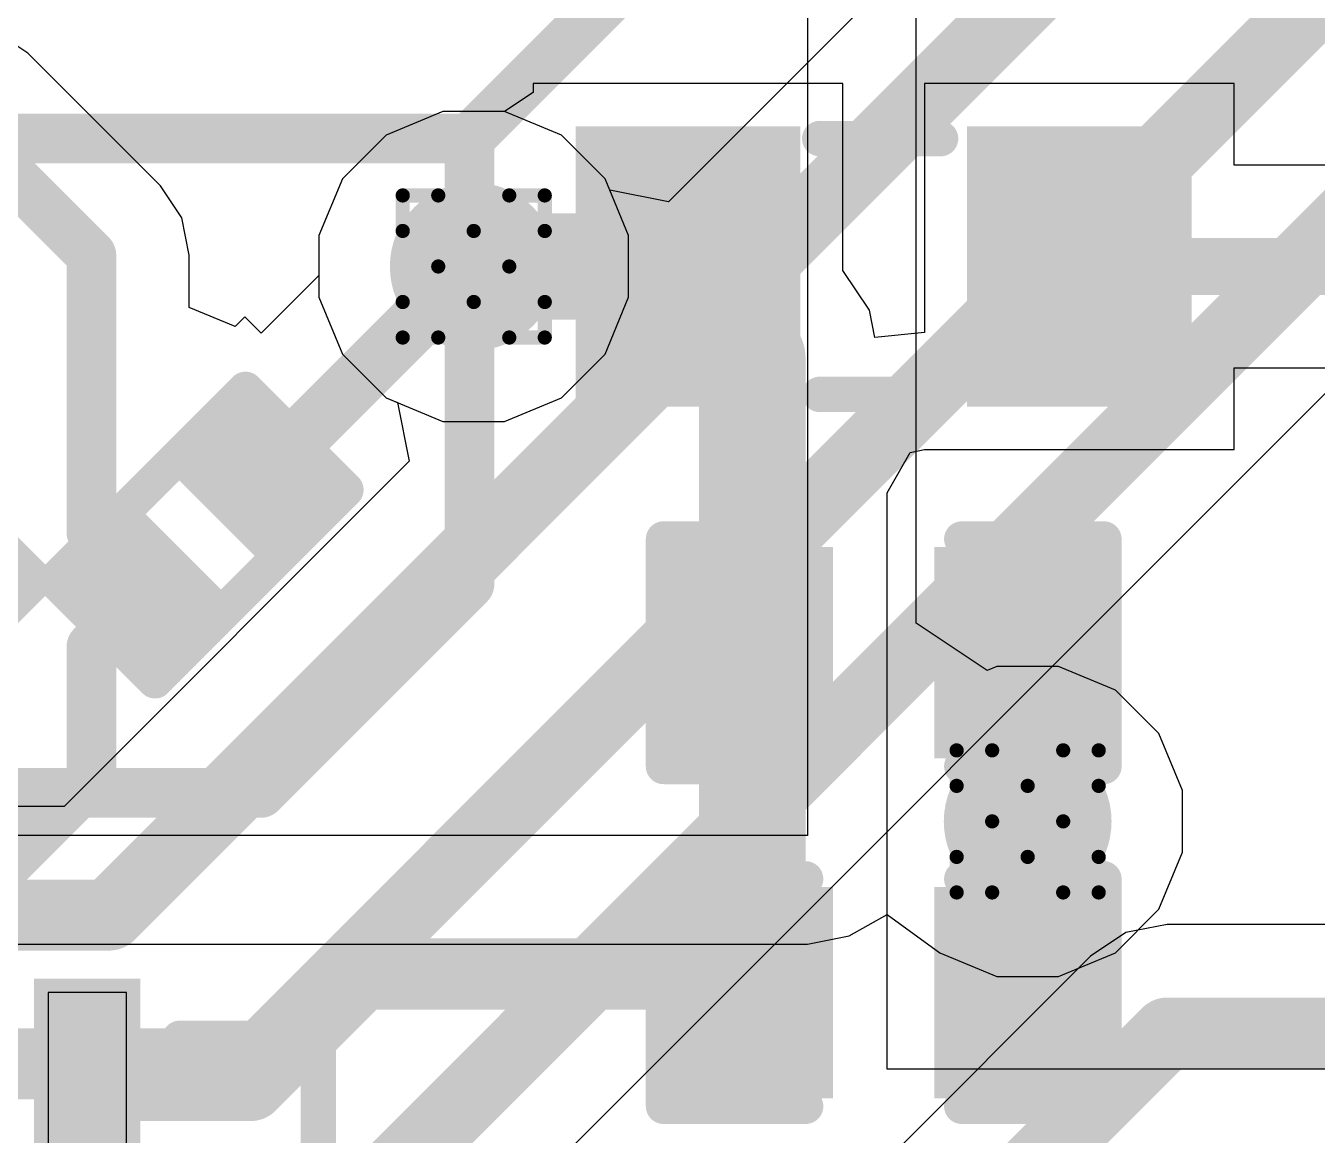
# Model space of a CAD drawing. Header units: inches. Extents: x -11 to 5379, y 0 to 5429.
# Drawn here: x 198.982 to 203.6, y 70.709 to 74.676 of the extents above; entities that cross this region are included whole.
import ezdxf

# ---------------------------------------------------------------- set-up
doc = ezdxf.new("R2010")
doc.units = ezdxf.units.IN
for name, color, linetype in [('Bottom Layer', 5, 'Continuous'), ('Drill Drawing', 1, 'Continuous'), ('GND', 16, 'Continuous'), ('PWR', 76, 'Continuous'), ('Top Layer', 1, 'Continuous'), ('Top Overlay', 2, 'Continuous'), ('Top Paste', 8, 'Continuous'), ('Top Solder', 216, 'Continuous'), ('Via Holes', 16, 'Continuous')]:
    doc.layers.add(name, color=color, linetype=linetype)

# ---------------------------------------------------------------- blocks, each defined once
blk = doc.blocks.new('24_QFN__4_4__105')
at = {"layer": 'Top Layer'}
blk.add_hatch(color=1, dxfattribs=at).paths.add_polyline_path([(1.3899, 2.24), (1.3899, 1.575), (1.1099, 1.575), (1.1099, 2.24)])
at = {"layer": 'Top Solder'}
blk.add_hatch(color=216, dxfattribs=at).paths.add_polyline_path([(1.44, 2.2901), (1.44, 1.525), (1.0599, 1.525), (1.0599, 2.2901)])
at = {"layer": 'Top Overlay'}
for points in [[(1.5805, 2.0762, 0.127, 0.127, 0), (2.0762, 2.0762, 0.127, 0.127, 0)], [(2.0762, 1.5805, 0.127, 0.127, 0), (2.0762, 2.0762, 0.127, 0.127, 0)]]:
    blk.add_lwpolyline(points, format="xyseb", dxfattribs=at)
for points in [[(1.5487, 2.0762, 0.0635, 0.0635, 1), (1.6122, 2.0762, 0.0635, 0.0635, 1)], [(2.0444, 2.0762, 0.0635, 0.0635, 1), (2.1079, 2.0762, 0.0635, 0.0635, 1)], [(2.0444, 2.0762, 0.0635, 0.0635, 1), (2.1079, 2.0762, 0.0635, 0.0635, 1)]]:
    blk.add_lwpolyline(points, format="xyseb", close=True, dxfattribs=at)
at = {"layer": 'Top Paste'}
for p, q in [((1.39, 2.24), (1.11, 2.24)), ((1.11, 2.24), (1.11, 1.575)), ((1.39, 1.575), (1.39, 2.24))]:
    blk.add_line(p, q, dxfattribs=at)
blk = doc.blocks.new('R___0201_348')
at = {"layer": 'Top Layer'}
for points in [[(-0.41, 0.185), (-0.14, 0.185), (-0.14, -0.185), (-0.41, -0.185)], [(0.14, 0.185), (0.41, 0.185), (0.41, -0.185), (0.14, -0.185)]]:
    blk.add_hatch(color=1, dxfattribs=at).paths.add_polyline_path(points)
at = {"layer": 'Top Paste'}
for points in [[(-0.41, 0.185), (-0.14, 0.185), (-0.14, -0.185), (-0.41, -0.185)], [(0.14, 0.185), (0.41, 0.185), (0.41, -0.185), (0.14, -0.185)]]:
    blk.add_hatch(color=8, dxfattribs=at).paths.add_polyline_path(points)
at = {"layer": 'Top Solder'}
for points in [[(-0.465, 0.24), (-0.085, 0.24), (-0.085, -0.24), (-0.465, -0.24)], [(0.085, 0.24), (0.465, 0.24), (0.465, -0.24), (0.085, -0.24)]]:
    blk.add_hatch(color=216, dxfattribs=at).paths.add_polyline_path(points)
at = {"layer": 'Top Overlay'}
for points in [[(-0.4826, 0.254, 0.127, 0.127, 0), (-0.4826, -0.254, 0.127, 0.127, 0)], [(0.4826, 0.254, 0.127, 0.127, 0), (-0.4826, 0.254, 0.127, 0.127, 0)], [(0.4826, 0.254, 0.127, 0.127, 0), (0.4826, -0.254, 0.127, 0.127, 0)], [(0.4826, -0.254, 0.127, 0.127, 0), (-0.4826, -0.254, 0.127, 0.127, 0)]]:
    blk.add_lwpolyline(points, format="xyseb", dxfattribs=at)
for points in [[(-0.5143, 0.254, 0.0635, 0.0635, 1), (-0.4508, 0.254, 0.0635, 0.0635, 1)], [(-0.5143, 0.254, 0.0635, 0.0635, 1), (-0.4508, 0.254, 0.0635, 0.0635, 1)], [(0.4508, 0.254, 0.0635, 0.0635, 1), (0.5143, 0.254, 0.0635, 0.0635, 1)], [(0.4508, 0.254, 0.0635, 0.0635, 1), (0.5143, 0.254, 0.0635, 0.0635, 1)], [(-0.5143, -0.254, 0.0635, 0.0635, 1), (-0.4508, -0.254, 0.0635, 0.0635, 1)], [(-0.5143, -0.254, 0.0635, 0.0635, 1), (-0.4508, -0.254, 0.0635, 0.0635, 1)], [(0.4508, -0.254, 0.0635, 0.0635, 1), (0.5143, -0.254, 0.0635, 0.0635, 1)], [(0.4508, -0.254, 0.0635, 0.0635, 1), (0.5143, -0.254, 0.0635, 0.0635, 1)]]:
    blk.add_lwpolyline(points, format="xyseb", close=True, dxfattribs=at)
blk = doc.blocks.new('R___0201_349')
at = {"layer": 'Top Layer'}
for points in [[(-0.41, 0.185), (-0.14, 0.185), (-0.14, -0.185), (-0.41, -0.185)], [(0.14, 0.185), (0.41, 0.185), (0.41, -0.185), (0.14, -0.185)]]:
    blk.add_hatch(color=1, dxfattribs=at).paths.add_polyline_path(points)
at = {"layer": 'Top Paste'}
for points in [[(-0.41, 0.185), (-0.14, 0.185), (-0.14, -0.185), (-0.41, -0.185)], [(0.14, 0.185), (0.41, 0.185), (0.41, -0.185), (0.14, -0.185)]]:
    blk.add_hatch(color=8, dxfattribs=at).paths.add_polyline_path(points)
at = {"layer": 'Top Solder'}
for points in [[(-0.465, 0.24), (-0.085, 0.24), (-0.085, -0.24), (-0.465, -0.24)], [(0.085, 0.24), (0.465, 0.24), (0.465, -0.24), (0.085, -0.24)]]:
    blk.add_hatch(color=216, dxfattribs=at).paths.add_polyline_path(points)
at = {"layer": 'Top Overlay'}
for points in [[(-0.4826, 0.254, 0.127, 0.127, 0), (-0.4826, -0.254, 0.127, 0.127, 0)], [(-0.4826, 0.254, 0.127, 0.127, 0), (0.4826, 0.254, 0.127, 0.127, 0)], [(0.4826, 0.254, 0.127, 0.127, 0), (0.4826, -0.254, 0.127, 0.127, 0)], [(-0.4826, -0.254, 0.127, 0.127, 0), (0.4826, -0.254, 0.127, 0.127, 0)]]:
    blk.add_lwpolyline(points, format="xyseb", dxfattribs=at)
for points in [[(-0.5143, 0.254, 0.0635, 0.0635, 1), (-0.4508, 0.254, 0.0635, 0.0635, 1)], [(-0.5143, 0.254, 0.0635, 0.0635, 1), (-0.4508, 0.254, 0.0635, 0.0635, 1)], [(0.4508, 0.254, 0.0635, 0.0635, 1), (0.5143, 0.254, 0.0635, 0.0635, 1)], [(0.4508, 0.254, 0.0635, 0.0635, 1), (0.5143, 0.254, 0.0635, 0.0635, 1)], [(-0.5143, -0.254, 0.0635, 0.0635, 1), (-0.4508, -0.254, 0.0635, 0.0635, 1)], [(-0.5143, -0.254, 0.0635, 0.0635, 1), (-0.4508, -0.254, 0.0635, 0.0635, 1)], [(0.4508, -0.254, 0.0635, 0.0635, 1), (0.5143, -0.254, 0.0635, 0.0635, 1)], [(0.4508, -0.254, 0.0635, 0.0635, 1), (0.5143, -0.254, 0.0635, 0.0635, 1)]]:
    blk.add_lwpolyline(points, format="xyseb", close=True, dxfattribs=at)
blk = doc.blocks.new('IND_0603__1608_M_______527')
at = {"layer": 'Top Layer'}
for points in [[(-1, 0.4), (-0.4, 0.4), (-0.4, -0.4), (-1, -0.4)], [(0.4, 0.4), (1, 0.4), (1, -0.4), (0.4, -0.4)]]:
    blk.add_hatch(color=1, dxfattribs=at).paths.add_polyline_path(points)
at = {"layer": 'Top Paste'}
for points in [[(-1, 0.4), (-0.4, 0.4), (-0.4, -0.4), (-1, -0.4)], [(0.4, 0.4), (1, 0.4), (1, -0.4), (0.4, -0.4)]]:
    blk.add_hatch(color=8, dxfattribs=at).paths.add_polyline_path(points)
at = {"layer": 'Top Solder'}
for points in [[(-1.1016, 0.5016), (-0.2984, 0.5016), (-0.2984, -0.5016), (-1.1016, -0.5016)], [(0.2984, 0.5016), (1.1016, 0.5016), (1.1016, -0.5016), (0.2984, -0.5016)]]:
    blk.add_hatch(color=216, dxfattribs=at).paths.add_polyline_path(points)
at = {"layer": 'Top Overlay'}
for points in [[(0.2286, 0.4572, 0.127, 0.127, 0), (-0.2032, 0.4572, 0.127, 0.127, 0)], [(0.2286, -0.4572, 0.127, 0.127, 0), (-0.2032, -0.4572, 0.127, 0.127, 0)]]:
    blk.add_lwpolyline(points, format="xyseb", dxfattribs=at)
for points in [[(-0.2349, 0.4572, 0.0635, 0.0635, 1), (-0.1714, 0.4572, 0.0635, 0.0635, 1)], [(0.1968, 0.4572, 0.0635, 0.0635, 1), (0.2604, 0.4572, 0.0635, 0.0635, 1)], [(-0.2349, -0.4572, 0.0635, 0.0635, 1), (-0.1714, -0.4572, 0.0635, 0.0635, 1)], [(0.1968, -0.4572, 0.0635, 0.0635, 1), (0.2604, -0.4572, 0.0635, 0.0635, 1)]]:
    blk.add_lwpolyline(points, format="xyseb", close=True, dxfattribs=at)
blk = doc.blocks.new('C___0402_670')
at = {"layer": 'Top Layer'}
for points in [[(-0.6985, -0.3175), (-0.6985, 0.3175), (-0.2413, 0.3175), (-0.2413, -0.3175)], [(0.2413, -0.3175), (0.2413, 0.3175), (0.6985, 0.3175), (0.6985, -0.3175)]]:
    blk.add_hatch(color=1, dxfattribs=at).paths.add_polyline_path(points)
at = {"layer": 'Top Paste'}
for points in [[(-0.6985, -0.3175), (-0.6985, 0.3175), (-0.2413, 0.3175), (-0.2413, -0.3175)], [(0.2413, -0.3175), (0.2413, 0.3175), (0.6985, 0.3175), (0.6985, -0.3175)]]:
    blk.add_hatch(color=8, dxfattribs=at).paths.add_polyline_path(points)
at = {"layer": 'Top Solder'}
for points in [[(-0.7585, -0.3775), (-0.7585, 0.3775), (-0.1813, 0.3775), (-0.1813, -0.3775)], [(0.1813, -0.3775), (0.1813, 0.3775), (0.7585, 0.3775), (0.7585, -0.3775)]]:
    blk.add_hatch(color=216, dxfattribs=at).paths.add_polyline_path(points)
at = {"layer": 'Top Overlay'}
for points in [[(-0.7874, 0.4064, 0.127, 0.127, 0), (-0.7874, -0.4064, 0.127, 0.127, 0)], [(-0.2794, 0.4064, 0.127, 0.127, 0), (-0.7874, 0.4064, 0.127, 0.127, 0)], [(0.7874, 0.4064, 0.127, 0.127, 0), (0.2794, 0.4064, 0.127, 0.127, 0)], [(0.7874, 0.4064, 0.127, 0.127, 0), (0.7874, -0.4064, 0.127, 0.127, 0)], [(-0.2794, -0.4064, 0.127, 0.127, 0), (-0.7874, -0.4064, 0.127, 0.127, 0)], [(0.7874, -0.4064, 0.127, 0.127, 0), (0.2794, -0.4064, 0.127, 0.127, 0)]]:
    blk.add_lwpolyline(points, format="xyseb", dxfattribs=at)
for points in [[(-0.8191, 0.4064, 0.0635, 0.0635, 1), (-0.7556, 0.4064, 0.0635, 0.0635, 1)], [(-0.8191, 0.4064, 0.0635, 0.0635, 1), (-0.7556, 0.4064, 0.0635, 0.0635, 1)], [(-0.3111, 0.4064, 0.0635, 0.0635, 1), (-0.2477, 0.4064, 0.0635, 0.0635, 1)], [(0.2477, 0.4064, 0.0635, 0.0635, 1), (0.3111, 0.4064, 0.0635, 0.0635, 1)], [(0.7556, 0.4064, 0.0635, 0.0635, 1), (0.8191, 0.4064, 0.0635, 0.0635, 1)], [(0.7556, 0.4064, 0.0635, 0.0635, 1), (0.8191, 0.4064, 0.0635, 0.0635, 1)], [(-0.8191, -0.4064, 0.0635, 0.0635, 1), (-0.7556, -0.4064, 0.0635, 0.0635, 1)], [(-0.8191, -0.4064, 0.0635, 0.0635, 1), (-0.7556, -0.4064, 0.0635, 0.0635, 1)], [(-0.3111, -0.4064, 0.0635, 0.0635, 1), (-0.2477, -0.4064, 0.0635, 0.0635, 1)], [(0.2477, -0.4064, 0.0635, 0.0635, 1), (0.3111, -0.4064, 0.0635, 0.0635, 1)], [(0.7556, -0.4064, 0.0635, 0.0635, 1), (0.8191, -0.4064, 0.0635, 0.0635, 1)], [(0.7556, -0.4064, 0.0635, 0.0635, 1), (0.8191, -0.4064, 0.0635, 0.0635, 1)]]:
    blk.add_lwpolyline(points, format="xyseb", close=True, dxfattribs=at)
blk = doc.blocks.new('C___0402_672')
at = {"layer": 'Top Layer'}
for points in [[(-0.6985, -0.3175), (-0.6985, 0.3175), (-0.2413, 0.3175), (-0.2413, -0.3175)], [(0.2413, -0.3175), (0.2413, 0.3175), (0.6985, 0.3175), (0.6985, -0.3175)]]:
    blk.add_hatch(color=1, dxfattribs=at).paths.add_polyline_path(points)
at = {"layer": 'Top Paste'}
for points in [[(-0.6985, -0.3175), (-0.6985, 0.3175), (-0.2413, 0.3175), (-0.2413, -0.3175)], [(0.2413, -0.3175), (0.2413, 0.3175), (0.6985, 0.3175), (0.6985, -0.3175)]]:
    blk.add_hatch(color=8, dxfattribs=at).paths.add_polyline_path(points)
at = {"layer": 'Top Solder'}
for points in [[(-0.7585, -0.3775), (-0.7585, 0.3775), (-0.1813, 0.3775), (-0.1813, -0.3775)], [(0.1813, -0.3775), (0.1813, 0.3775), (0.7585, 0.3775), (0.7585, -0.3775)]]:
    blk.add_hatch(color=216, dxfattribs=at).paths.add_polyline_path(points)
at = {"layer": 'Top Overlay'}
for points in [[(-0.7874, 0.4064, 0.127, 0.127, 0), (-0.7874, -0.4064, 0.127, 0.127, 0)], [(-0.2794, 0.4064, 0.127, 0.127, 0), (-0.7874, 0.4064, 0.127, 0.127, 0)], [(0.7874, 0.4064, 0.127, 0.127, 0), (0.2794, 0.4064, 0.127, 0.127, 0)], [(0.7874, 0.4064, 0.127, 0.127, 0), (0.7874, -0.4064, 0.127, 0.127, 0)], [(-0.2794, -0.4064, 0.127, 0.127, 0), (-0.7874, -0.4064, 0.127, 0.127, 0)], [(0.7874, -0.4064, 0.127, 0.127, 0), (0.2794, -0.4064, 0.127, 0.127, 0)]]:
    blk.add_lwpolyline(points, format="xyseb", dxfattribs=at)
for points in [[(-0.8191, 0.4064, 0.0635, 0.0635, 1), (-0.7556, 0.4064, 0.0635, 0.0635, 1)], [(-0.8191, 0.4064, 0.0635, 0.0635, 1), (-0.7556, 0.4064, 0.0635, 0.0635, 1)], [(-0.3111, 0.4064, 0.0635, 0.0635, 1), (-0.2477, 0.4064, 0.0635, 0.0635, 1)], [(0.2477, 0.4064, 0.0635, 0.0635, 1), (0.3111, 0.4064, 0.0635, 0.0635, 1)], [(0.7556, 0.4064, 0.0635, 0.0635, 1), (0.8191, 0.4064, 0.0635, 0.0635, 1)], [(0.7556, 0.4064, 0.0635, 0.0635, 1), (0.8191, 0.4064, 0.0635, 0.0635, 1)], [(-0.8191, -0.4064, 0.0635, 0.0635, 1), (-0.7556, -0.4064, 0.0635, 0.0635, 1)], [(-0.8191, -0.4064, 0.0635, 0.0635, 1), (-0.7556, -0.4064, 0.0635, 0.0635, 1)], [(-0.3111, -0.4064, 0.0635, 0.0635, 1), (-0.2477, -0.4064, 0.0635, 0.0635, 1)], [(0.2477, -0.4064, 0.0635, 0.0635, 1), (0.3111, -0.4064, 0.0635, 0.0635, 1)], [(0.7556, -0.4064, 0.0635, 0.0635, 1), (0.8191, -0.4064, 0.0635, 0.0635, 1)], [(0.7556, -0.4064, 0.0635, 0.0635, 1), (0.8191, -0.4064, 0.0635, 0.0635, 1)]]:
    blk.add_lwpolyline(points, format="xyseb", close=True, dxfattribs=at)

msp = doc.modelspace()

# ---------------------------------------------------------------- hatches: boundary and pattern name
at = {"layer": 'Bottom Layer'}
h = msp.add_hatch(color=5, dxfattribs=at)
edge = h.paths.add_edge_path()
edge.add_arc((200.5838, 73.8152), 0.3, 0, 360)
h = msp.add_hatch(color=5, dxfattribs=at)
edge = h.paths.add_edge_path()
edge.add_arc((202.565, 71.8312), 0.3, 0, 360)
at = {"layer": 'GND'}
h = msp.add_hatch(color=16, dxfattribs=at)
edge = h.paths.add_edge_path()
edge.add_arc((200.5838, 73.8152), 0.3, 0, 360)
h = msp.add_hatch(color=16, dxfattribs=at)
edge = h.paths.add_edge_path()
edge.add_arc((202.565, 71.8312), 0.3, 0, 360)
at = {"layer": 'PWR'}
h = msp.add_hatch(color=76, dxfattribs=at)
edge = h.paths.add_edge_path()
edge.add_arc((200.5838, 73.8152), 0.3, 0, 360)
h = msp.add_hatch(color=76, dxfattribs=at)
edge = h.paths.add_edge_path()
edge.add_arc((202.565, 71.8312), 0.3, 0, 360)
at = {"layer": 'Top Layer'}
h = msp.add_hatch(color=1, dxfattribs=at)
edge = h.paths.add_edge_path()
edge.add_arc((200.5838, 73.8152), 0.3, 0, 360)
h = msp.add_hatch(color=1, dxfattribs=at)
edge = h.paths.add_edge_path()
edge.add_arc((202.565, 71.8312), 0.3, 0, 360)
at = {"layer": 'Via Holes'}
h = msp.add_hatch(color=7, dxfattribs=at)
edge = h.paths.add_edge_path()
edge.add_arc((200.5838, 73.8152), 0.15, 0, 360)
h = msp.add_hatch(color=7, dxfattribs=at)
edge = h.paths.add_edge_path()
edge.add_arc((202.565, 71.8312), 0.15, 0, 360)

# ---------------------------------------------------------------- linework, layer by layer
at = {"layer": 'Bottom Layer'}
for p, q in [((205.0528, 77.8186), (201.2803, 74.0461)), ((200.4736, 74.3692), (200.27, 74.2849)), ((200.694, 74.3692), (200.4736, 74.3692)), ((200.8976, 74.2849), (200.694, 74.3692)), ((200.27, 74.2849), (200.1141, 74.129)), ((201.0535, 74.129), (200.8976, 74.2849)), ((200.1141, 74.129), (200.0298, 73.9254)), ((201.0705, 74.0878), (201.0535, 74.129)), ((201.2803, 74.0461), (201.0705, 74.0878)), ((200.0298, 73.9254), (200.0298, 73.705)), ((200.4269, 70.1592), (204.0271, 73.7594)), ((200.0298, 73.705), (200.1141, 73.5014)), ((200.1141, 73.5014), (200.27, 73.3456)), ((200.27, 73.3456), (200.3112, 73.3285)), ((200.3112, 73.3285), (200.3529, 73.1187)), ((200.3529, 73.1187), (199.119, 71.8848)), ((199.119, 71.8848), (195.3754, 71.8848)), ((203.0645, 71.463), (202.9158, 71.4334)), ((207.7274, 71.463), (203.0645, 71.463)), ((202.9158, 71.4334), (202.7898, 71.3492)), ((202.7898, 71.3492), (201.7222, 70.2816))]:
    msp.add_line(p, q, dxfattribs=at)
for points in [[(199.2799, 71.4963, 0.254, 0.254, 0), (205.4568, 77.6732, 0.254, 0.254, 0)], [(199.7992, 70.9641, 0.254, 0.254, 0), (205.643, 76.8079, 0.254, 0.254, 0)], [(200.1522, 70.4339, 0.254, 0.254, 0), (205.9691, 76.2508, 0.254, 0.254, 0)], [(188.8769, 71.4963, 0.254, 0.254, 0), (199.2799, 71.4963, 0.254, 0.254, 0)], [(201.9969, 70.0069, 0.254, 0.254, 0), (203.0645, 71.0745, 0.254, 0.254, 0)], [(203.0645, 71.0745, 0.254, 0.254, 0), (207.7274, 71.0745, 0.254, 0.254, 0)], [(188.4823, 70.9641, 0.254, 0.254, 0), (199.7992, 70.9641, 0.254, 0.254, 0)]]:
    msp.add_lwpolyline(points, format="xyseb", dxfattribs=at)
for points in [[(199.2164, 71.4963, 0.127, 0.127, 1), (199.3434, 71.4963, 0.127, 0.127, 1)], [(199.2164, 71.4963, 0.127, 0.127, 1), (199.3434, 71.4963, 0.127, 0.127, 1)], [(203.001, 71.0745, 0.127, 0.127, 1), (203.128, 71.0745, 0.127, 0.127, 1)], [(203.001, 71.0745, 0.127, 0.127, 1), (203.128, 71.0745, 0.127, 0.127, 1)], [(199.7357, 70.9641, 0.127, 0.127, 1), (199.8627, 70.9641, 0.127, 0.127, 1)], [(199.7357, 70.9641, 0.127, 0.127, 1), (199.8627, 70.9641, 0.127, 0.127, 1)]]:
    msp.add_lwpolyline(points, format="xyseb", close=True, dxfattribs=at)
at = {"layer": 'Drill Drawing'}
for points in [[(200.3298, 73.9422, 0.0508, 0.0508, 0), (200.3298, 74.0692, 0.0508, 0.0508, 0)], [(200.3298, 74.0692, 0.0508, 0.0508, 0), (200.4568, 74.0692, 0.0508, 0.0508, 0)], [(200.4568, 74.0692, 0.0508, 0.0508, 0), (200.5838, 73.9422, 0.0508, 0.0508, 0)], [(200.5838, 73.9422, 0.0508, 0.0508, 0), (200.7108, 74.0692, 0.0508, 0.0508, 0)], [(200.7108, 74.0692, 0.0508, 0.0508, 0), (200.8378, 74.0692, 0.0508, 0.0508, 0)], [(200.8378, 73.9422, 0.0508, 0.0508, 0), (200.8378, 74.0692, 0.0508, 0.0508, 0)], [(200.3298, 73.9422, 0.0508, 0.0508, 0), (200.4568, 73.8152, 0.0508, 0.0508, 0)], [(200.7108, 73.8152, 0.0508, 0.0508, 0), (200.8378, 73.9422, 0.0508, 0.0508, 0)], [(200.3298, 73.6882, 0.0508, 0.0508, 0), (200.4568, 73.8152, 0.0508, 0.0508, 0)], [(200.7108, 73.8152, 0.0508, 0.0508, 0), (200.8378, 73.6882, 0.0508, 0.0508, 0)], [(200.3298, 73.5612, 0.0508, 0.0508, 0), (200.3298, 73.6882, 0.0508, 0.0508, 0)], [(200.4568, 73.5612, 0.0508, 0.0508, 0), (200.5838, 73.6882, 0.0508, 0.0508, 0)], [(200.5838, 73.6882, 0.0508, 0.0508, 0), (200.7108, 73.5612, 0.0508, 0.0508, 0)], [(200.8378, 73.5612, 0.0508, 0.0508, 0), (200.8378, 73.6882, 0.0508, 0.0508, 0)], [(200.3298, 73.5612, 0.0508, 0.0508, 0), (200.4568, 73.5612, 0.0508, 0.0508, 0)], [(200.7108, 73.5612, 0.0508, 0.0508, 0), (200.8378, 73.5612, 0.0508, 0.0508, 0)], [(202.311, 71.9582, 0.0508, 0.0508, 0), (202.311, 72.0852, 0.0508, 0.0508, 0)], [(202.311, 72.0852, 0.0508, 0.0508, 0), (202.438, 72.0852, 0.0508, 0.0508, 0)], [(202.438, 72.0852, 0.0508, 0.0508, 0), (202.565, 71.9582, 0.0508, 0.0508, 0)], [(202.565, 71.9582, 0.0508, 0.0508, 0), (202.692, 72.0852, 0.0508, 0.0508, 0)], [(202.692, 72.0852, 0.0508, 0.0508, 0), (202.819, 72.0852, 0.0508, 0.0508, 0)], [(202.819, 71.9582, 0.0508, 0.0508, 0), (202.819, 72.0852, 0.0508, 0.0508, 0)], [(202.311, 71.9582, 0.0508, 0.0508, 0), (202.438, 71.8312, 0.0508, 0.0508, 0)], [(202.692, 71.8312, 0.0508, 0.0508, 0), (202.819, 71.9582, 0.0508, 0.0508, 0)], [(202.311, 71.7042, 0.0508, 0.0508, 0), (202.438, 71.8312, 0.0508, 0.0508, 0)], [(202.692, 71.8312, 0.0508, 0.0508, 0), (202.819, 71.7042, 0.0508, 0.0508, 0)], [(202.311, 71.5772, 0.0508, 0.0508, 0), (202.311, 71.7042, 0.0508, 0.0508, 0)], [(202.438, 71.5772, 0.0508, 0.0508, 0), (202.565, 71.7042, 0.0508, 0.0508, 0)], [(202.565, 71.7042, 0.0508, 0.0508, 0), (202.692, 71.5772, 0.0508, 0.0508, 0)], [(202.819, 71.5772, 0.0508, 0.0508, 0), (202.819, 71.7042, 0.0508, 0.0508, 0)], [(202.311, 71.5772, 0.0508, 0.0508, 0), (202.438, 71.5772, 0.0508, 0.0508, 0)], [(202.692, 71.5772, 0.0508, 0.0508, 0), (202.819, 71.5772, 0.0508, 0.0508, 0)]]:
    msp.add_lwpolyline(points, format="xyseb", dxfattribs=at)
for points in [[(200.3171, 74.0692, 0.0254, 0.0254, 1), (200.3425, 74.0692, 0.0254, 0.0254, 1)], [(200.3171, 74.0692, 0.0254, 0.0254, 1), (200.3425, 74.0692, 0.0254, 0.0254, 1)], [(200.4441, 74.0692, 0.0254, 0.0254, 1), (200.4695, 74.0692, 0.0254, 0.0254, 1)], [(200.4441, 74.0692, 0.0254, 0.0254, 1), (200.4695, 74.0692, 0.0254, 0.0254, 1)], [(200.6981, 74.0692, 0.0254, 0.0254, 1), (200.7235, 74.0692, 0.0254, 0.0254, 1)], [(200.6981, 74.0692, 0.0254, 0.0254, 1), (200.7235, 74.0692, 0.0254, 0.0254, 1)], [(200.8251, 74.0692, 0.0254, 0.0254, 1), (200.8505, 74.0692, 0.0254, 0.0254, 1)], [(200.8251, 74.0692, 0.0254, 0.0254, 1), (200.8505, 74.0692, 0.0254, 0.0254, 1)], [(200.3171, 73.9422, 0.0254, 0.0254, 1), (200.3425, 73.9422, 0.0254, 0.0254, 1)], [(200.3171, 73.9422, 0.0254, 0.0254, 1), (200.3425, 73.9422, 0.0254, 0.0254, 1)], [(200.5711, 73.9422, 0.0254, 0.0254, 1), (200.5965, 73.9422, 0.0254, 0.0254, 1)], [(200.5711, 73.9422, 0.0254, 0.0254, 1), (200.5965, 73.9422, 0.0254, 0.0254, 1)], [(200.8251, 73.9422, 0.0254, 0.0254, 1), (200.8505, 73.9422, 0.0254, 0.0254, 1)], [(200.8251, 73.9422, 0.0254, 0.0254, 1), (200.8505, 73.9422, 0.0254, 0.0254, 1)], [(200.4441, 73.8152, 0.0254, 0.0254, 1), (200.4695, 73.8152, 0.0254, 0.0254, 1)], [(200.4441, 73.8152, 0.0254, 0.0254, 1), (200.4695, 73.8152, 0.0254, 0.0254, 1)], [(200.6981, 73.8152, 0.0254, 0.0254, 1), (200.7235, 73.8152, 0.0254, 0.0254, 1)], [(200.6981, 73.8152, 0.0254, 0.0254, 1), (200.7235, 73.8152, 0.0254, 0.0254, 1)], [(200.3171, 73.6882, 0.0254, 0.0254, 1), (200.3425, 73.6882, 0.0254, 0.0254, 1)], [(200.3171, 73.6882, 0.0254, 0.0254, 1), (200.3425, 73.6882, 0.0254, 0.0254, 1)], [(200.5711, 73.6882, 0.0254, 0.0254, 1), (200.5965, 73.6882, 0.0254, 0.0254, 1)], [(200.5711, 73.6882, 0.0254, 0.0254, 1), (200.5965, 73.6882, 0.0254, 0.0254, 1)], [(200.8251, 73.6882, 0.0254, 0.0254, 1), (200.8505, 73.6882, 0.0254, 0.0254, 1)], [(200.8251, 73.6882, 0.0254, 0.0254, 1), (200.8505, 73.6882, 0.0254, 0.0254, 1)], [(200.3171, 73.5612, 0.0254, 0.0254, 1), (200.3425, 73.5612, 0.0254, 0.0254, 1)], [(200.3171, 73.5612, 0.0254, 0.0254, 1), (200.3425, 73.5612, 0.0254, 0.0254, 1)], [(200.4441, 73.5612, 0.0254, 0.0254, 1), (200.4695, 73.5612, 0.0254, 0.0254, 1)], [(200.4441, 73.5612, 0.0254, 0.0254, 1), (200.4695, 73.5612, 0.0254, 0.0254, 1)], [(200.6981, 73.5612, 0.0254, 0.0254, 1), (200.7235, 73.5612, 0.0254, 0.0254, 1)], [(200.6981, 73.5612, 0.0254, 0.0254, 1), (200.7235, 73.5612, 0.0254, 0.0254, 1)], [(200.8251, 73.5612, 0.0254, 0.0254, 1), (200.8505, 73.5612, 0.0254, 0.0254, 1)], [(200.8251, 73.5612, 0.0254, 0.0254, 1), (200.8505, 73.5612, 0.0254, 0.0254, 1)], [(202.2983, 72.0852, 0.0254, 0.0254, 1), (202.3237, 72.0852, 0.0254, 0.0254, 1)], [(202.2983, 72.0852, 0.0254, 0.0254, 1), (202.3237, 72.0852, 0.0254, 0.0254, 1)], [(202.4253, 72.0852, 0.0254, 0.0254, 1), (202.4507, 72.0852, 0.0254, 0.0254, 1)], [(202.4253, 72.0852, 0.0254, 0.0254, 1), (202.4507, 72.0852, 0.0254, 0.0254, 1)], [(202.6793, 72.0852, 0.0254, 0.0254, 1), (202.7047, 72.0852, 0.0254, 0.0254, 1)], [(202.6793, 72.0852, 0.0254, 0.0254, 1), (202.7047, 72.0852, 0.0254, 0.0254, 1)], [(202.8063, 72.0852, 0.0254, 0.0254, 1), (202.8317, 72.0852, 0.0254, 0.0254, 1)], [(202.8063, 72.0852, 0.0254, 0.0254, 1), (202.8317, 72.0852, 0.0254, 0.0254, 1)], [(202.2983, 71.9582, 0.0254, 0.0254, 1), (202.3237, 71.9582, 0.0254, 0.0254, 1)], [(202.2983, 71.9582, 0.0254, 0.0254, 1), (202.3237, 71.9582, 0.0254, 0.0254, 1)], [(202.5523, 71.9582, 0.0254, 0.0254, 1), (202.5777, 71.9582, 0.0254, 0.0254, 1)], [(202.5523, 71.9582, 0.0254, 0.0254, 1), (202.5777, 71.9582, 0.0254, 0.0254, 1)], [(202.8063, 71.9582, 0.0254, 0.0254, 1), (202.8317, 71.9582, 0.0254, 0.0254, 1)], [(202.8063, 71.9582, 0.0254, 0.0254, 1), (202.8317, 71.9582, 0.0254, 0.0254, 1)], [(202.4253, 71.8312, 0.0254, 0.0254, 1), (202.4507, 71.8312, 0.0254, 0.0254, 1)], [(202.4253, 71.8312, 0.0254, 0.0254, 1), (202.4507, 71.8312, 0.0254, 0.0254, 1)], [(202.6793, 71.8312, 0.0254, 0.0254, 1), (202.7047, 71.8312, 0.0254, 0.0254, 1)], [(202.6793, 71.8312, 0.0254, 0.0254, 1), (202.7047, 71.8312, 0.0254, 0.0254, 1)], [(202.2983, 71.7042, 0.0254, 0.0254, 1), (202.3237, 71.7042, 0.0254, 0.0254, 1)], [(202.2983, 71.7042, 0.0254, 0.0254, 1), (202.3237, 71.7042, 0.0254, 0.0254, 1)], [(202.5523, 71.7042, 0.0254, 0.0254, 1), (202.5777, 71.7042, 0.0254, 0.0254, 1)], [(202.5523, 71.7042, 0.0254, 0.0254, 1), (202.5777, 71.7042, 0.0254, 0.0254, 1)], [(202.8063, 71.7042, 0.0254, 0.0254, 1), (202.8317, 71.7042, 0.0254, 0.0254, 1)], [(202.8063, 71.7042, 0.0254, 0.0254, 1), (202.8317, 71.7042, 0.0254, 0.0254, 1)], [(202.2983, 71.5772, 0.0254, 0.0254, 1), (202.3237, 71.5772, 0.0254, 0.0254, 1)], [(202.2983, 71.5772, 0.0254, 0.0254, 1), (202.3237, 71.5772, 0.0254, 0.0254, 1)], [(202.4253, 71.5772, 0.0254, 0.0254, 1), (202.4507, 71.5772, 0.0254, 0.0254, 1)], [(202.4253, 71.5772, 0.0254, 0.0254, 1), (202.4507, 71.5772, 0.0254, 0.0254, 1)], [(202.6793, 71.5772, 0.0254, 0.0254, 1), (202.7047, 71.5772, 0.0254, 0.0254, 1)], [(202.6793, 71.5772, 0.0254, 0.0254, 1), (202.7047, 71.5772, 0.0254, 0.0254, 1)], [(202.8063, 71.5772, 0.0254, 0.0254, 1), (202.8317, 71.5772, 0.0254, 0.0254, 1)], [(202.8063, 71.5772, 0.0254, 0.0254, 1), (202.8317, 71.5772, 0.0254, 0.0254, 1)]]:
    msp.add_lwpolyline(points, format="xyseb", close=True, dxfattribs=at)
at = {"layer": 'GND'}
for p, q in [((200.4736, 74.3692), (200.27, 74.2849)), ((200.694, 74.3692), (200.4736, 74.3692)), ((200.8976, 74.2849), (200.694, 74.3692)), ((200.27, 74.2849), (200.1141, 74.129)), ((201.0535, 74.129), (200.8976, 74.2849)), ((200.1141, 74.129), (200.0298, 73.9254)), ((201.1378, 73.9254), (201.0535, 74.129)), ((200.0298, 73.9254), (200.0298, 73.705)), ((201.1378, 73.705), (201.1378, 73.9254)), ((200.0298, 73.705), (200.1141, 73.5014)), ((201.0535, 73.5014), (201.1378, 73.705)), ((200.1141, 73.5014), (200.27, 73.3456)), ((200.8976, 73.3456), (201.0535, 73.5014)), ((200.27, 73.3456), (200.4736, 73.2612)), ((200.694, 73.2612), (200.8976, 73.3456)), ((200.4736, 73.2612), (200.694, 73.2612))]:
    msp.add_line(p, q, dxfattribs=at)
at = {"layer": 'PWR'}
for p, q in [((201.7776, 81.0768), (201.7776, 71.7804)), ((202.1661, 72.5405), (202.1661, 75.9575)), ((202.4201, 72.3708), (202.1661, 72.5405)), ((202.4548, 72.3852), (202.4201, 72.3708)), ((202.6752, 72.3852), (202.4548, 72.3852)), ((202.8788, 72.3009), (202.6752, 72.3852)), ((203.0347, 72.145), (202.8788, 72.3009)), ((203.119, 71.9414), (203.0347, 72.145)), ((203.119, 71.721), (203.119, 71.9414)), ((201.7776, 71.7804), (193.1431, 71.7804)), ((203.0347, 71.5174), (203.119, 71.721)), ((201.9263, 71.4215), (202.0621, 71.4986)), ((202.0621, 71.4986), (202.2512, 71.3615)), ((202.8788, 71.3615), (203.0347, 71.5174)), ((201.7776, 71.3919), (201.9263, 71.4215)), ((193.1431, 71.3919), (201.7776, 71.3919)), ((202.2512, 71.3615), (202.4548, 71.2772)), ((202.6752, 71.2772), (202.8788, 71.3615)), ((202.4548, 71.2772), (202.6752, 71.2772))]:
    msp.add_line(p, q, dxfattribs=at)
at = {"layer": 'Top Layer'}
for p, q in [((198.9886, 74.5779), (198.9205, 74.6234)), ((199.4635, 74.103), (198.9886, 74.5779)), ((201.9041, 74.4692), (200.7961, 74.4692)), ((200.7961, 74.4692), (200.7961, 74.4375)), ((201.9041, 73.8004), (201.9041, 74.4692)), ((203.3041, 74.4692), (202.1961, 74.4692)), ((202.1961, 74.4692), (202.1961, 73.5786)), ((203.3041, 74.1778), (203.3041, 74.4692)), ((200.7961, 74.4375), (200.694, 74.3692)), ((200.4736, 74.3692), (200.27, 74.2849)), ((200.694, 74.3692), (200.4736, 74.3692)), ((200.27, 74.2849), (200.1141, 74.129)), ((204.338, 74.1778), (203.3041, 74.1778)), ((199.5392, 73.9896), (199.4635, 74.103)), ((200.1141, 74.129), (200.0298, 73.9254)), ((199.5659, 73.8558), (199.5392, 73.9896)), ((200.0298, 73.9254), (200.0298, 73.7829)), ((199.5659, 73.6684), (199.5659, 73.8558)), ((200.0298, 73.7829), (199.8232, 73.5764)), ((201.9989, 73.6585), (201.9041, 73.8004)), ((199.7301, 73.6003), (199.5659, 73.6684)), ((199.7647, 73.6349), (199.7301, 73.6003)), ((199.8232, 73.5764), (199.7647, 73.6349)), ((202.0183, 73.5611), (201.9989, 73.6585)), ((202.1961, 73.5786), (202.0183, 73.5611)), ((203.3041, 73.1612), (203.3041, 73.4526)), ((203.3041, 73.4526), (204.338, 73.4526)), ((202.1446, 73.1497), (202.1961, 73.1612)), ((202.1961, 73.1612), (202.2112, 73.1612)), ((202.2112, 73.1612), (203.3041, 73.1612)), ((202.0628, 73.0057), (202.1446, 73.1497)), ((202.0628, 71.8627), (202.0628, 73.0057)), ((202.0628, 71.7906), (202.0628, 71.8627)), ((202.0628, 71.8627), (202.0628, 71.8627)), ((202.0628, 70.9453), (202.0628, 71.7906)), ((202.0628, 71.7906), (202.0628, 71.7906)), ((204.496, 70.9453), (202.0628, 70.9453))]:
    msp.add_line(p, q, dxfattribs=at)
for points in [[(198.7413, 74.3307, 0.1778, 0.1778, 0), (199.2162, 73.8558, 0.1778, 0.1778, 0)], [(200.5838, 73.8152, 0.381, 0.381, 0), (201.3501, 73.8152, 0.381, 0.381, 0)], [(201.3501, 73.7152, 0.381, 0.381, 0), (201.3501, 73.8152, 0.381, 0.381, 0)], [(199.2162, 72.8652, 0.1778, 0.1778, 0), (199.2162, 73.8558, 0.1778, 0.1778, 0)], [(199.809, 73.0494, 0.2032, 0.2032, 0), (200.5748, 73.8152, 0.2032, 0.2032, 0)], [(200.5748, 73.8152, 0.2032, 0.2032, 0), (200.5838, 73.8152, 0.2032, 0.2032, 0)], [(201.3501, 73.7152, 0.381, 0.381, 0), (201.5802, 73.4851, 0.381, 0.381, 0)], [(202.7501, 73.8152, 0.2032, 0.2032, 0), (204.7589, 73.8152, 0.2032, 0.2032, 0)], [(201.5802, 72.4342, 0.381, 0.381, 0), (201.5802, 73.4851, 0.381, 0.381, 0)], [(199.8, 73.0494, 0.2032, 0.2032, 0), (199.809, 73.0494, 0.2032, 0.2032, 0)], [(199.2162, 72.8652, 0.1778, 0.1778, 0), (199.4111, 72.6703, 0.1778, 0.1778, 0)], [(199.4111, 72.6605, 0.1778, 0.1778, 0), (199.4111, 72.6703, 0.1778, 0.1778, 0)], [(199.4111, 72.6507, 0.1778, 0.1778, 0), (199.4111, 72.6605, 0.1778, 0.1778, 0)], [(199.2162, 72.4558, 0.1778, 0.1778, 0), (199.4111, 72.6507, 0.1778, 0.1778, 0)], [(201.5802, 71.3902, 0.381, 0.381, 0), (201.5802, 72.4342, 0.381, 0.381, 0)], [(199.2162, 71.9799, 0.1778, 0.1778, 0), (199.2162, 72.4558, 0.1778, 0.1778, 0)], [(198.6617, 71.4254, 0.1778, 0.1778, 0), (199.2162, 71.9799, 0.1778, 0.1778, 0)], [(201.5802, 71.2191, 0.381, 0.381, 0), (201.5802, 71.3902, 0.381, 0.381, 0)], [(199.7853, 70.8866, 0.254, 0.254, 0), (200.1843, 71.2856, 0.254, 0.254, 0)], [(200.1843, 71.2856, 0.254, 0.254, 0), (201.5137, 71.2856, 0.254, 0.254, 0)], [(201.5137, 71.2856, 0.254, 0.254, 0), (201.5802, 71.2191, 0.254, 0.254, 0)], [(199.2015, 70.8866, 0.254, 0.254, 0), (199.7853, 70.8866, 0.254, 0.254, 0)]]:
    msp.add_lwpolyline(points, format="xyseb", dxfattribs=at)
for points in [[(200.4886, 73.8152, 0.1905, 0.1905, 1), (200.679, 73.8152, 0.1905, 0.1905, 1)], [(201.2549, 73.8152, 0.1905, 0.1905, 1), (201.4454, 73.8152, 0.1905, 0.1905, 1)], [(201.2549, 73.8152, 0.1905, 0.1905, 1), (201.4454, 73.8152, 0.1905, 0.1905, 1)], [(199.1718, 73.8558, 0.0889, 0.0889, 1), (199.2607, 73.8558, 0.0889, 0.0889, 1)], [(199.1718, 73.8558, 0.0889, 0.0889, 1), (199.2607, 73.8558, 0.0889, 0.0889, 1)], [(200.524, 73.8152, 0.1016, 0.1016, 1), (200.6256, 73.8152, 0.1016, 0.1016, 1)], [(200.524, 73.8152, 0.1016, 0.1016, 1), (200.6256, 73.8152, 0.1016, 0.1016, 1)], [(200.533, 73.8152, 0.1016, 0.1016, 1), (200.6346, 73.8152, 0.1016, 0.1016, 1)], [(201.2549, 73.7152, 0.1905, 0.1905, 1), (201.4454, 73.7152, 0.1905, 0.1905, 1)], [(201.2549, 73.7152, 0.1905, 0.1905, 1), (201.4454, 73.7152, 0.1905, 0.1905, 1)], [(202.6993, 73.8152, 0.1016, 0.1016, 1), (202.8009, 73.8152, 0.1016, 0.1016, 1)], [(201.485, 73.4851, 0.1905, 0.1905, 1), (201.6755, 73.4851, 0.1905, 0.1905, 1)], [(201.485, 73.4851, 0.1905, 0.1905, 1), (201.6755, 73.4851, 0.1905, 0.1905, 1)], [(199.7492, 73.0494, 0.1016, 0.1016, 1), (199.8508, 73.0494, 0.1016, 0.1016, 1)], [(199.7582, 73.0494, 0.1016, 0.1016, 1), (199.8598, 73.0494, 0.1016, 0.1016, 1)], [(199.7582, 73.0494, 0.1016, 0.1016, 1), (199.8598, 73.0494, 0.1016, 0.1016, 1)], [(199.1718, 72.8652, 0.0889, 0.0889, 1), (199.2607, 72.8652, 0.0889, 0.0889, 1)], [(199.1718, 72.8652, 0.0889, 0.0889, 1), (199.2607, 72.8652, 0.0889, 0.0889, 1)], [(199.3667, 72.6703, 0.0889, 0.0889, 1), (199.4556, 72.6703, 0.0889, 0.0889, 1)], [(199.3667, 72.6703, 0.0889, 0.0889, 1), (199.4556, 72.6703, 0.0889, 0.0889, 1)], [(199.3667, 72.6605, 0.0889, 0.0889, 1), (199.4556, 72.6605, 0.0889, 0.0889, 1)], [(199.3667, 72.6605, 0.0889, 0.0889, 1), (199.4556, 72.6605, 0.0889, 0.0889, 1)], [(199.3667, 72.6507, 0.0889, 0.0889, 1), (199.4556, 72.6507, 0.0889, 0.0889, 1)], [(199.3667, 72.6507, 0.0889, 0.0889, 1), (199.4556, 72.6507, 0.0889, 0.0889, 1)], [(201.485, 72.4342, 0.1905, 0.1905, 1), (201.6755, 72.4342, 0.1905, 0.1905, 1)], [(201.485, 72.4342, 0.1905, 0.1905, 1), (201.6755, 72.4342, 0.1905, 0.1905, 1)], [(199.1718, 72.4558, 0.0889, 0.0889, 1), (199.2607, 72.4558, 0.0889, 0.0889, 1)], [(199.1718, 72.4558, 0.0889, 0.0889, 1), (199.2607, 72.4558, 0.0889, 0.0889, 1)], [(199.1718, 71.9799, 0.0889, 0.0889, 1), (199.2607, 71.9799, 0.0889, 0.0889, 1)], [(199.1718, 71.9799, 0.0889, 0.0889, 1), (199.2607, 71.9799, 0.0889, 0.0889, 1)], [(201.485, 71.3902, 0.1905, 0.1905, 1), (201.6755, 71.3902, 0.1905, 0.1905, 1)], [(201.485, 71.3902, 0.1905, 0.1905, 1), (201.6755, 71.3902, 0.1905, 0.1905, 1)], [(200.1208, 71.2856, 0.127, 0.127, 1), (200.2478, 71.2856, 0.127, 0.127, 1)], [(200.1208, 71.2856, 0.127, 0.127, 1), (200.2478, 71.2856, 0.127, 0.127, 1)], [(201.4502, 71.2856, 0.127, 0.127, 1), (201.5772, 71.2856, 0.127, 0.127, 1)], [(201.4502, 71.2856, 0.127, 0.127, 1), (201.5772, 71.2856, 0.127, 0.127, 1)], [(201.485, 71.2191, 0.1905, 0.1905, 1), (201.6755, 71.2191, 0.1905, 0.1905, 1)], [(201.5167, 71.2191, 0.127, 0.127, 1), (201.6437, 71.2191, 0.127, 0.127, 1)], [(199.138, 70.8866, 0.127, 0.127, 1), (199.265, 70.8866, 0.127, 0.127, 1)], [(199.7218, 70.8866, 0.127, 0.127, 1), (199.8488, 70.8866, 0.127, 0.127, 1)], [(199.7218, 70.8866, 0.127, 0.127, 1), (199.8488, 70.8866, 0.127, 0.127, 1)]]:
    msp.add_lwpolyline(points, format="xyseb", close=True, dxfattribs=at)
at = {"layer": 'Top Overlay'}
for points in [[(200.5686, 74.2724, 0.1778, 0.1778, 0), (201.6941, 75.398, 0.1778, 0.1778, 0)], [(195.1554, 74.2724, 0.1778, 0.1778, 0), (200.5686, 74.2724, 0.1778, 0.1778, 0)], [(200.5686, 72.6796, 0.1778, 0.1778, 0), (200.5686, 74.2724, 0.1778, 0.1778, 0)], [(199.8219, 71.9329, 0.1778, 0.1778, 0), (200.5686, 72.6796, 0.1778, 0.1778, 0)], [(195.9157, 71.9329, 0.1778, 0.1778, 0), (199.8219, 71.9329, 0.1778, 0.1778, 0)]]:
    msp.add_lwpolyline(points, format="xyseb", dxfattribs=at)
for points in [[(200.5241, 74.2724, 0.0889, 0.0889, 1), (200.613, 74.2724, 0.0889, 0.0889, 1)], [(200.5241, 74.2724, 0.0889, 0.0889, 1), (200.613, 74.2724, 0.0889, 0.0889, 1)], [(200.5241, 74.2724, 0.0889, 0.0889, 1), (200.613, 74.2724, 0.0889, 0.0889, 1)], [(200.5241, 72.6796, 0.0889, 0.0889, 1), (200.613, 72.6796, 0.0889, 0.0889, 1)], [(200.5241, 72.6796, 0.0889, 0.0889, 1), (200.613, 72.6796, 0.0889, 0.0889, 1)], [(199.7775, 71.9329, 0.0889, 0.0889, 1), (199.8664, 71.9329, 0.0889, 0.0889, 1)], [(199.7775, 71.9329, 0.0889, 0.0889, 1), (199.8664, 71.9329, 0.0889, 0.0889, 1)]]:
    msp.add_lwpolyline(points, format="xyseb", close=True, dxfattribs=at)

# ---------------------------------------------------------------- block references
for name, p, rotation in [('IND_0603__1608_M_______527', (202.0501, 73.8152), 180), ('R___0201_348', (198.4967, 72.8549), 135), ('R___0201_349', (199.6056, 72.8549), 45), ('C___0402_672', (202.0501, 72.4342), 180), ('C___0402_670', (202.0501, 71.2191), 180)]:
    msp.add_blockref(name, p, dxfattribs=dict(rotation=rotation))
msp.add_blockref('24_QFN__4_4__105', (197.9516, 68.979))

doc.saveas('drawing.dxf')
